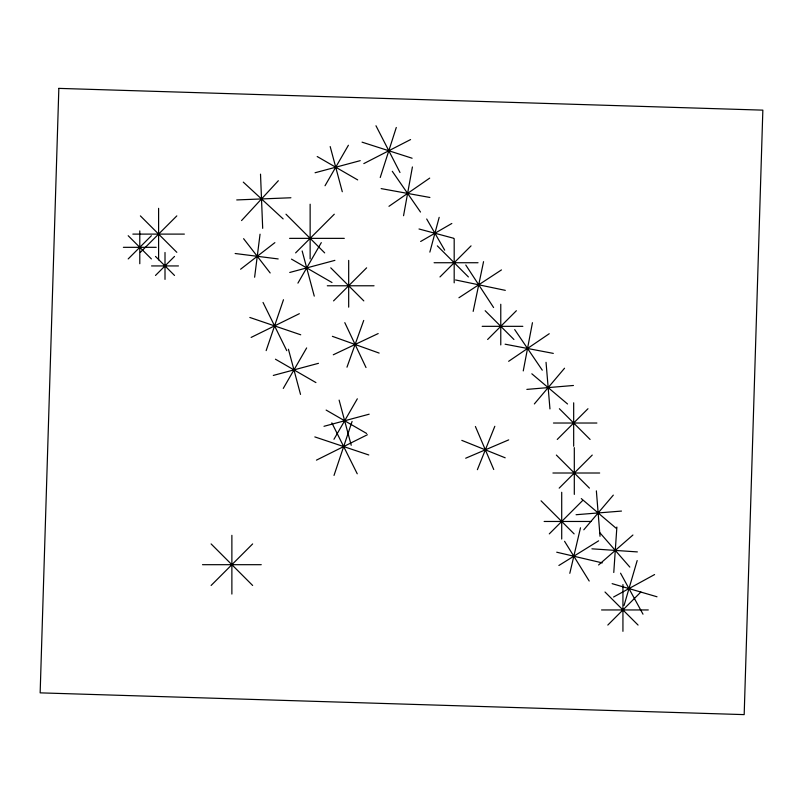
<?xml version="1.0" encoding="UTF-8"?>
<svg xmlns="http://www.w3.org/2000/svg" width="803" height="803" viewBox="0 0 803 803"><rect width="100%" height="100%" fill="white"/><g stroke="black" fill="none" stroke-linecap="round" stroke-linejoin="round"><path stroke-width="1.2" d="M613.773 572.499L616.875 527.049M254.621 277.216L260.052 234.185M403.548 215.716L412.411 166.954M523.255 370.916L532.449 322.696M473.168 311.393L483.557 261.648M569.809 573.312L580.489 527.792M429.856 252.112L439.181 217.342M624.061 605.442L637.18 560.564M380.231 177.503L396.291 127.466M334.018 475.416L352.075 421.455M266.154 350.62L283.479 299.73M346.976 367.192L363.719 320.447M477.383 469.675L494.819 426.293M325.024 185.744L348.402 145.253M297.923 283.128L321.3 242.636M283.268 388.421L306.646 347.93M333.958 439.291L357.335 398.8M534.356 403.939L564.539 368.226M583.791 529.809L613.321 495.12M241.552 220.574L278.34 180.715M128.189 258.927L151.396 235.721M140.384 252.323L176.821 215.887M155.491 275.449L174.522 256.418M295.614 252.885L334.289 214.21M333.556 300.894L366.62 267.831M439.974 276.945L471.05 245.869M211.109 585.467L252.644 543.922M487.622 339.488L516.379 310.721M557.252 439.442L587.967 408.727M559.179 488.134L592.243 455.07M549.292 533.885L582.346 500.821M607.811 625.065L640.874 592.012M598.586 564.971L632.925 535.019M240.599 269.216L274.877 242.636M388.963 206.311L429.705 178.105M508.64 361.31L549.242 333.727M458.935 297.752L501.453 269.918M558.888 565.473L598.626 540.831M420.652 241.482L451.828 223.475M613.582 597.01L654.596 574.557M363.829 163.591L410.574 139.571M316.442 460.139L367.372 434.744M251.128 337.421L299.358 313.692M333.285 354.785L378.183 333.566M465.69 458.222L508.69 439.883M315.067 172.755L360.226 160.66M289.742 272.468L334.901 260.363M273.301 375.433L318.46 363.327M323.99 426.303L369.159 414.197M526.848 389.395L573.442 385.48M576.072 514.723L621.482 511.069M236.724 199.937L290.917 197.759M132.836 234.105L184.369 234.105M289.592 238.361L344.296 238.361M123.381 247.324L156.204 247.324M434.082 262.732L478.036 262.732M151.546 265.934L178.457 265.934M327.293 285.778L374.047 285.778M482.171 326.329L522.843 326.329M553.458 423.02L596.89 423.02M552.916 473.007L599.67 473.007M544.143 521.468L590.898 521.468M202.497 564.69L261.256 564.69M601.547 609.949L648.302 609.949M591.921 548.82L637.371 551.912M235.149 253.507L278.179 258.937M381.144 188.605L429.906 197.468M505.097 344.196L553.307 353.39M455.572 279.966L505.318 290.355M556.72 552.203L602.24 562.883M419.005 228.985L453.785 238.3M612.127 583.651L657.005 596.78M362.063 142.161L412.11 158.231M314.826 436.912L368.778 454.97M249.833 317.466L300.724 334.791M332.382 336.337L379.136 353.079M461.815 440.375L505.197 457.81M317.205 156.535L357.696 179.912M291.499 259.138L331.99 282.515M275.439 359.202L315.93 382.579M326.128 410.072L366.62 433.449M531.827 373.796L567.54 403.979M581.282 498.593L615.971 528.123M243.279 182.12L283.138 218.898M437.324 245.869L468.4 276.945M485.163 310.721L513.93 339.488M559.38 408.727L590.095 439.442M556.359 455.07L589.422 488.134M285.988 214.21L324.673 252.885M330.746 267.831L363.809 300.894M541.061 500.821L574.125 533.885M605 592.012L638.064 625.065M140.384 215.887L176.821 252.323M155.491 256.418L174.522 275.449M128.189 235.721L151.396 258.927M211.109 543.922L252.644 585.467M599.881 532.76L629.833 567.099M243.6 238.682L270.179 272.96M392.286 171.3L420.501 212.052M514.693 329.581L542.286 370.173M465.77 265.01L493.594 307.529M564.559 541.292L589.201 581.031M426.684 218.988L444.681 250.165M620.548 573.181L643.002 614.185M375.975 125.76L399.994 172.504M331.85 422.86L357.245 473.79M263.033 302.44L286.771 350.68M344.798 322.645L366.017 367.543M475.406 426.503L493.745 469.504M330.184 146.568L342.289 191.726M302.159 250.958L314.264 296.126M339.117 400.115L351.222 445.274M288.428 349.235L300.523 394.403M546.04 362.324L549.955 408.918M596.368 490.874L600.022 536.294M260.513 174.151L262.691 228.343M622.937 584.574L622.937 631.329M574.306 447.642L574.306 494.397M573.673 402.805L573.673 446.237M561.709 492.279L561.709 539.034M500.771 304.257L500.771 344.939M454.187 238.882L454.187 282.827M348.683 260.403L348.683 307.158M310.139 204.203L310.139 258.907M231.876 535.32L231.876 594.069M165.006 252.473L165.006 279.394M158.603 208.338L158.603 259.871M139.792 230.913L139.792 263.735M58.84 88.38L40.15 692.859L744.18 714.62L762.85 110.141L58.84 88.38"/></g></svg>
